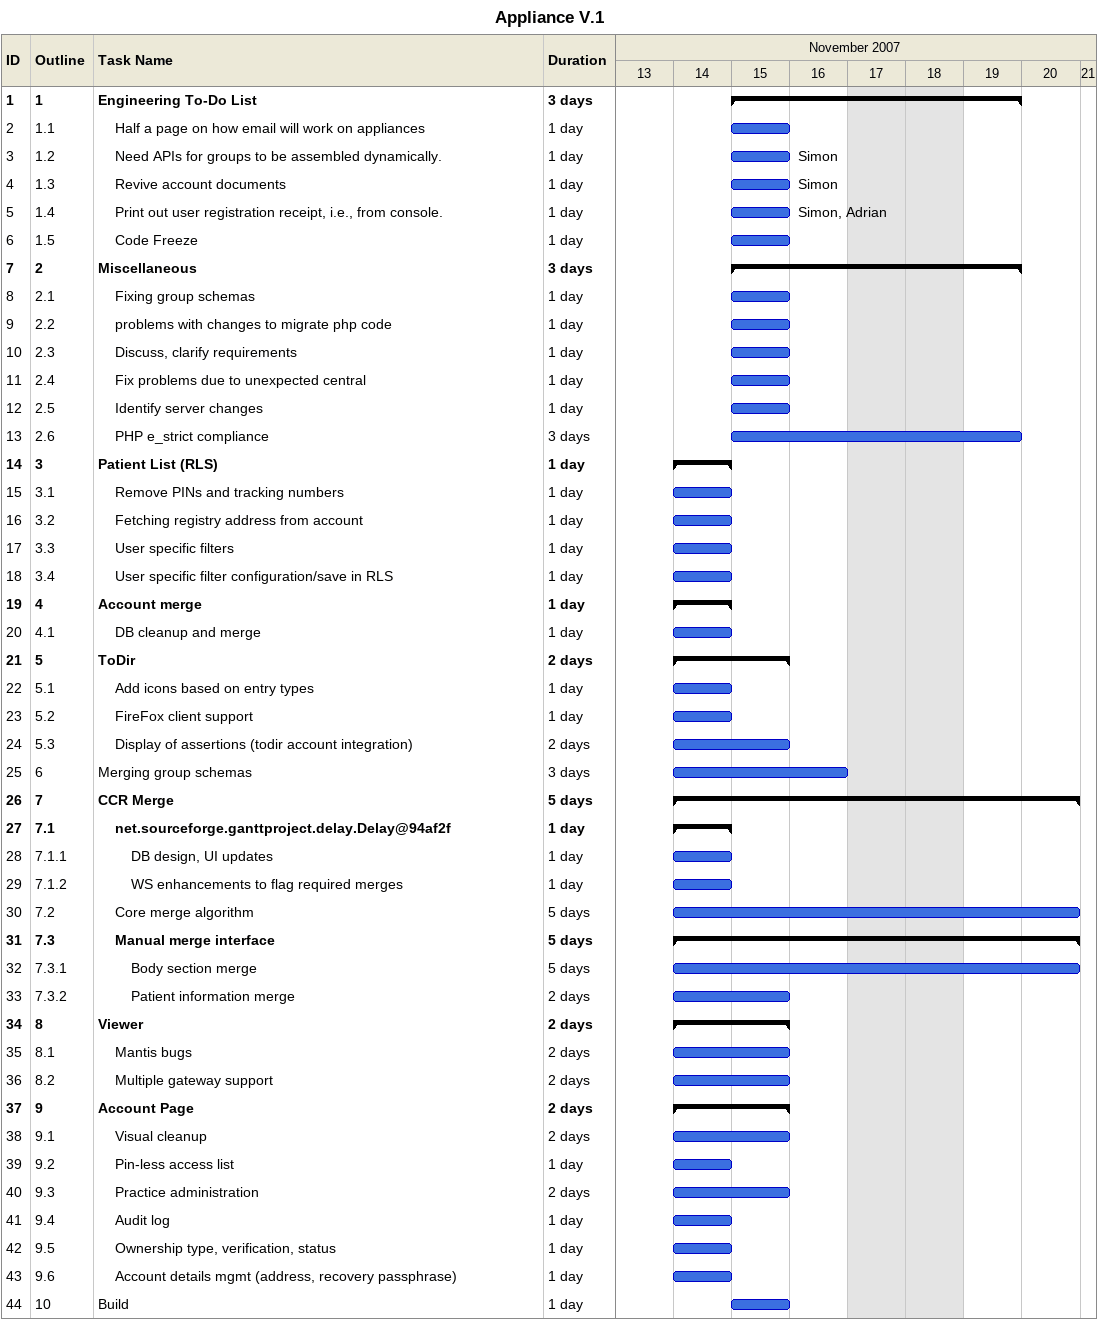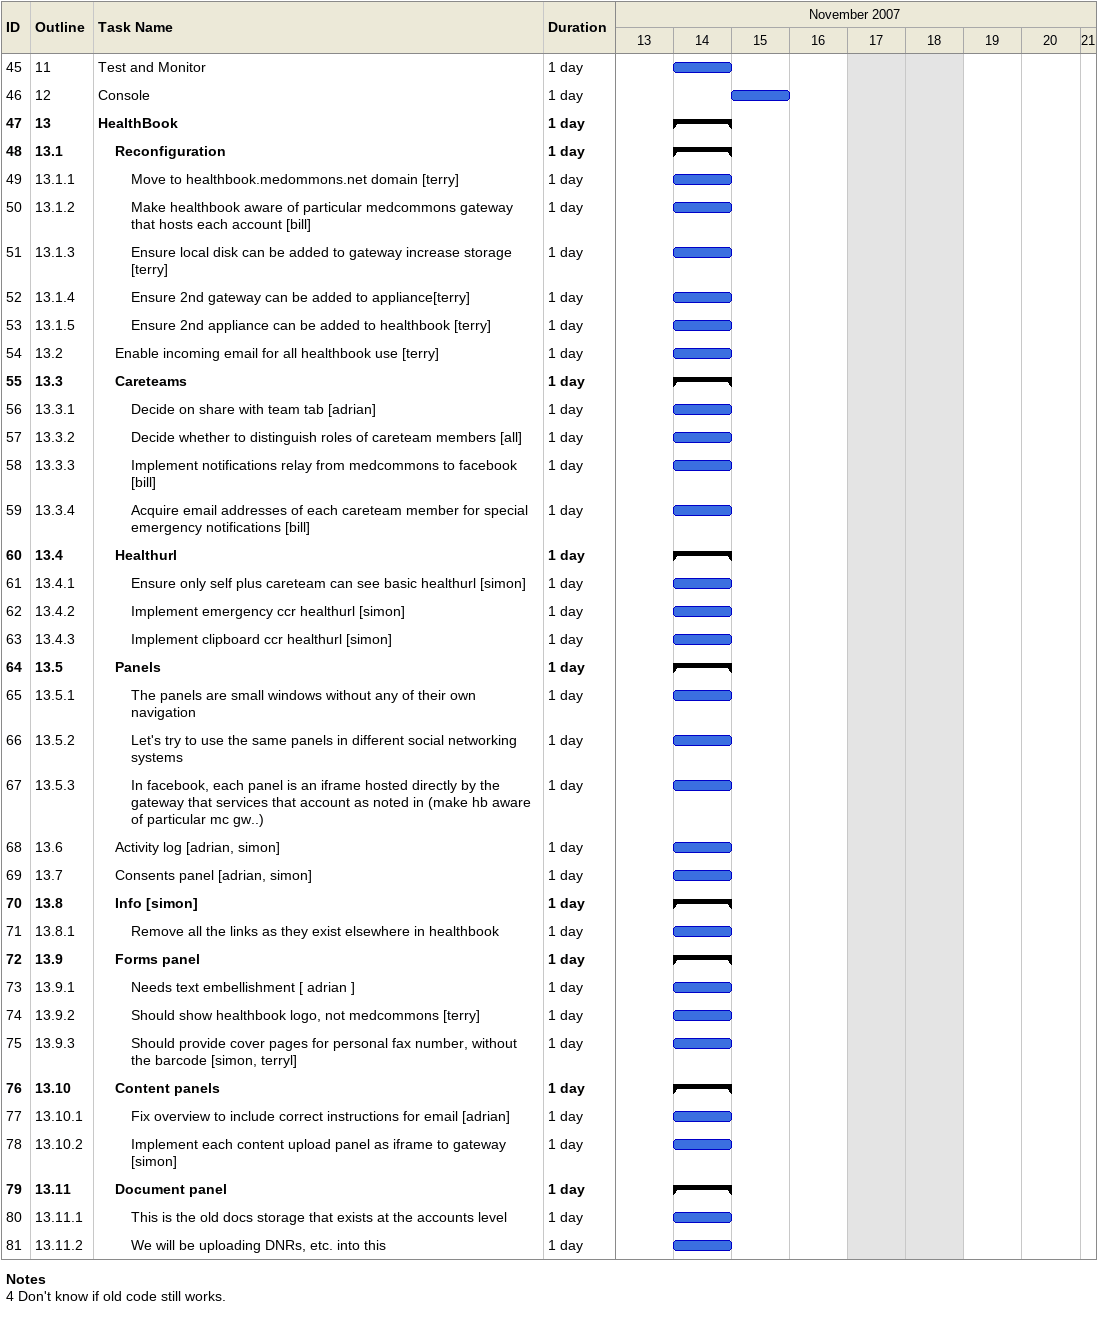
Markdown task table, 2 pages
Appliance V.1

| ID | WBS | Task | Duration | Start | Finish | Resources |
|---|---|---|---|---|---|---|
| 1 | 1 | **Engineering To-Do List** | 3d | 2007-11-15 | 2007-11-19 |  |
| 2 | 1.1 | Half a page on how email will work on appliances | 1d | 2007-11-15 | 2007-11-15 |  |
| 3 | 1.2 | Need APIs for groups to be assembled dynamically. | 1d | 2007-11-15 | 2007-11-15 | Simon |
| 4 | 1.3 | Revive account documents | 1d | 2007-11-15 | 2007-11-15 | Simon |
| 5 | 1.4 | Print out user registration receipt, i.e., from console. | 1d | 2007-11-15 | 2007-11-15 | Simon, Adrian |
| 6 | 1.5 | Code Freeze | 1d | 2007-11-15 | 2007-11-15 |  |
| 7 | 2 | **Miscellaneous** | 3d | 2007-11-15 | 2007-11-19 |  |
| 8 | 2.1 | Fixing group schemas | 1d | 2007-11-15 | 2007-11-15 |  |
| 9 | 2.2 | problems with changes to migrate php code | 1d | 2007-11-15 | 2007-11-15 |  |
| 10 | 2.3 | Discuss, clarify requirements | 1d | 2007-11-15 | 2007-11-15 |  |
| 11 | 2.4 | Fix problems due to unexpected central | 1d | 2007-11-15 | 2007-11-15 |  |
| 12 | 2.5 | Identify server changes | 1d | 2007-11-15 | 2007-11-15 |  |
| 13 | 2.6 | PHP e_strict compliance | 3d | 2007-11-15 | 2007-11-19 |  |
| 14 | 3 | **Patient List (RLS)** | 1d | 2007-11-14 | 2007-11-14 |  |
| 15 | 3.1 | Remove PINs and tracking numbers | 1d | 2007-11-14 | 2007-11-14 |  |
| 16 | 3.2 | Fetching registry address from account | 1d | 2007-11-14 | 2007-11-14 |  |
| 17 | 3.3 | User specific filters | 1d | 2007-11-14 | 2007-11-14 |  |
| 18 | 3.4 | User specific filter configuration/save in RLS | 1d | 2007-11-14 | 2007-11-14 |  |
| 19 | 4 | **Account merge** | 1d | 2007-11-14 | 2007-11-14 |  |
| 20 | 4.1 | DB cleanup and merge | 1d | 2007-11-14 | 2007-11-14 |  |
| 21 | 5 | **ToDir** | 2d | 2007-11-14 | 2007-11-15 |  |
| 22 | 5.1 | Add icons based on entry types | 1d | 2007-11-14 | 2007-11-14 |  |
| 23 | 5.2 | FireFox client support | 1d | 2007-11-14 | 2007-11-14 |  |
| 24 | 5.3 | Display of assertions (todir account integration) | 2d | 2007-11-14 | 2007-11-15 |  |
| 25 | 6 | Merging group schemas | 3d | 2007-11-14 | 2007-11-16 |  |
| 26 | 7 | **CCR Merge** | 5d | 2007-11-14 | 2007-11-20 |  |
| 27 | 7.1 | **net.sourceforge.ganttproject.delay.Delay@94af2f** | 1d | 2007-11-14 | 2007-11-14 |  |
| 28 | 7.1.1 | DB design, UI updates | 1d | 2007-11-14 | 2007-11-14 |  |
| 29 | 7.1.2 | WS enhancements to flag required merges | 1d | 2007-11-14 | 2007-11-14 |  |
| 30 | 7.2 | Core merge algorithm | 5d | 2007-11-14 | 2007-11-20 |  |
| 31 | 7.3 | **Manual merge interface** | 5d | 2007-11-14 | 2007-11-20 |  |
| 32 | 7.3.1 | Body section merge | 5d | 2007-11-14 | 2007-11-20 |  |
| 33 | 7.3.2 | Patient information merge | 2d | 2007-11-14 | 2007-11-15 |  |
| 34 | 8 | **Viewer** | 2d | 2007-11-14 | 2007-11-15 |  |
| 35 | 8.1 | Mantis bugs | 2d | 2007-11-14 | 2007-11-15 |  |
| 36 | 8.2 | Multiple gateway support | 2d | 2007-11-14 | 2007-11-15 |  |
| 37 | 9 | **Account Page** | 2d | 2007-11-14 | 2007-11-15 |  |
| 38 | 9.1 | Visual cleanup | 2d | 2007-11-14 | 2007-11-15 |  |
| 39 | 9.2 | Pin-less access list | 1d | 2007-11-14 | 2007-11-14 |  |
| 40 | 9.3 | Practice administration | 2d | 2007-11-14 | 2007-11-15 |  |
| 41 | 9.4 | Audit log | 1d | 2007-11-14 | 2007-11-14 |  |
| 42 | 9.5 | Ownership type, verification, status | 1d | 2007-11-14 | 2007-11-14 |  |
| 43 | 9.6 | Account details mgmt (address, recovery passphrase) | 1d | 2007-11-14 | 2007-11-14 |  |
| 44 | 10 | Build | 1d | 2007-11-15 | 2007-11-15 |  |
| 45 | 11 | Test and Monitor | 1d | 2007-11-14 | 2007-11-14 |  |
| 46 | 12 | Console | 1d | 2007-11-15 | 2007-11-15 |  |
| 47 | 13 | **HealthBook** | 1d | 2007-11-14 | 2007-11-14 |  |
| 48 | 13.1 | **Reconfiguration** | 1d | 2007-11-14 | 2007-11-14 |  |
| 49 | 13.1.1 | Move to healthbook.medommons.net domain [terry] | 1d | 2007-11-14 | 2007-11-14 |  |
| 50 | 13.1.2 | Make healthbook aware of particular medcommons gateway that hosts each account [bill] | 1d | 2007-11-14 | 2007-11-14 |  |
| 51 | 13.1.3 | Ensure local disk can be added to gateway increase storage [terry] | 1d | 2007-11-14 | 2007-11-14 |  |
| 52 | 13.1.4 | Ensure 2nd gateway can be added to appliance[terry] | 1d | 2007-11-14 | 2007-11-14 |  |
| 53 | 13.1.5 | Ensure 2nd appliance can be added to healthbook [terry] | 1d | 2007-11-14 | 2007-11-14 |  |
| 54 | 13.2 | Enable incoming email for all healthbook use [terry] | 1d | 2007-11-14 | 2007-11-14 |  |
| 55 | 13.3 | **Careteams** | 1d | 2007-11-14 | 2007-11-14 |  |
| 56 | 13.3.1 | Decide on share with team tab [adrian] | 1d | 2007-11-14 | 2007-11-14 |  |
| 57 | 13.3.2 | Decide whether to distinguish roles of careteam members [all] | 1d | 2007-11-14 | 2007-11-14 |  |
| 58 | 13.3.3 | Implement notifications relay from medcommons to facebook [bill] | 1d | 2007-11-14 | 2007-11-14 |  |
| 59 | 13.3.4 | Acquire email addresses of each careteam member for special emergency notifications [bill] | 1d | 2007-11-14 | 2007-11-14 |  |
| 60 | 13.4 | **Healthurl** | 1d | 2007-11-14 | 2007-11-14 |  |
| 61 | 13.4.1 | Ensure only self plus careteam can see basic healthurl [simon] | 1d | 2007-11-14 | 2007-11-14 |  |
| 62 | 13.4.2 | Implement emergency ccr healthurl [simon] | 1d | 2007-11-14 | 2007-11-14 |  |
| 63 | 13.4.3 | Implement clipboard ccr healthurl [simon] | 1d | 2007-11-14 | 2007-11-14 |  |
| 64 | 13.5 | **Panels** | 1d | 2007-11-14 | 2007-11-14 |  |
| 65 | 13.5.1 | The panels are small windows without any of their own navigation | 1d | 2007-11-14 | 2007-11-14 |  |
| 66 | 13.5.2 | Let's try to use the same panels in different social networking systems | 1d | 2007-11-14 | 2007-11-14 |  |
| 67 | 13.5.3 | In facebook, each panel is an iframe hosted directly by the gateway that services that account as noted in (make hb aware of particular mc gw..) | 1d | 2007-11-14 | 2007-11-14 |  |
| 68 | 13.6 | Activity log [adrian, simon] | 1d | 2007-11-14 | 2007-11-14 |  |
| 69 | 13.7 | Consents panel [adrian, simon] | 1d | 2007-11-14 | 2007-11-14 |  |
| 70 | 13.8 | **Info [simon]** | 1d | 2007-11-14 | 2007-11-14 |  |
| 71 | 13.8.1 | Remove all the links as they exist elsewhere in healthbook | 1d | 2007-11-14 | 2007-11-14 |  |
| 72 | 13.9 | **Forms panel** | 1d | 2007-11-14 | 2007-11-14 |  |
| 73 | 13.9.1 | Needs text embellishment [ adrian ] | 1d | 2007-11-14 | 2007-11-14 |  |
| 74 | 13.9.2 | Should show healthbook logo, not medcommons [terry] | 1d | 2007-11-14 | 2007-11-14 |  |
| 75 | 13.9.3 | Should provide cover pages for personal fax number, without the barcode [simon, terryl] | 1d | 2007-11-14 | 2007-11-14 |  |
| 76 | 13.10 | **Content panels** | 1d | 2007-11-14 | 2007-11-14 |  |
| 77 | 13.10.1 | Fix overview to include correct instructions for email [adrian] | 1d | 2007-11-14 | 2007-11-14 |  |
| 78 | 13.10.2 | Implement each content upload panel as iframe to gateway [simon] | 1d | 2007-11-14 | 2007-11-14 |  |
| 79 | 13.11 | **Document panel** | 1d | 2007-11-14 | 2007-11-14 |  |
| 80 | 13.11.1 | This is the old docs storage that exists at the accounts level | 1d | 2007-11-14 | 2007-11-14 |  |
| 81 | 13.11.2 | We will be uploading DNRs, etc. into this | 1d | 2007-11-14 | 2007-11-14 |  |

Notes
- 4: Don't know if old code still works.
